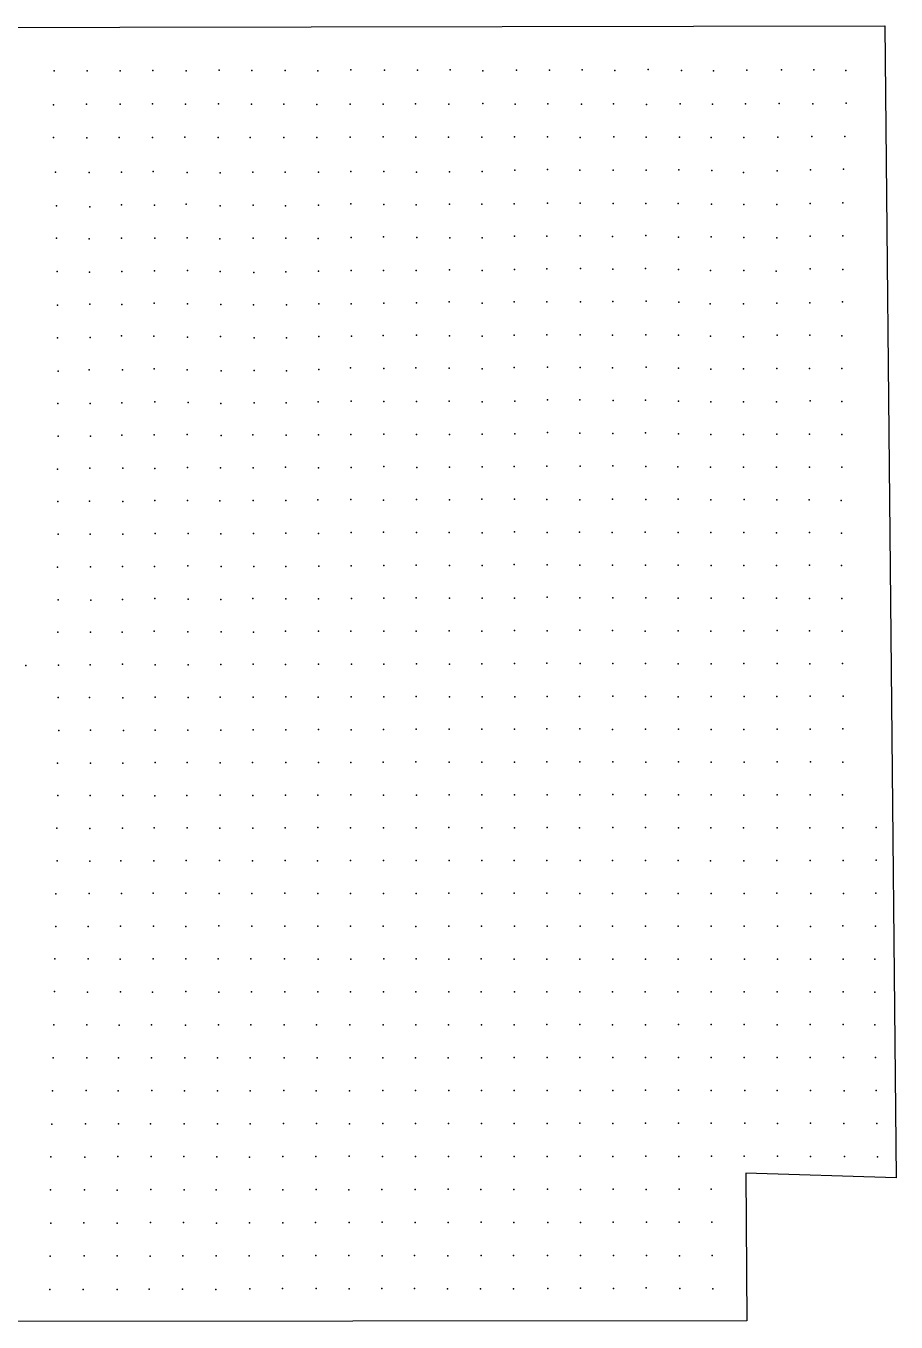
# Model space of a CAD drawing. Header units: millimetres. Extents: x -22 to 5248, y 0 to 3942.
# Drawn here: x 2602 to 5248, y 0 to 3942 of the extents above; entities that cross this region are included whole.
import ezdxf

# ---------------------------------------------------------------- set-up
doc = ezdxf.new("R2010")
doc.units = ezdxf.units.MM
doc.header["$PDSIZE"] = 1
for name, color, linetype in [('.Schopf8_DG.Raum links.Details.Bodenhöhen.Höhen 1', 7, 'Continuous'), ('.Schopf8_DG.Raum links.Details.Bodenhöhen.Höhen 2', 7, 'Continuous'), ('.Schopf8_DG.Raum links.Details.Bodenhöhen.Höhen 3', 7, 'Continuous'), ('.Schopf8_DG.Raum links.Grundriss', 7, 'Continuous')]:
    doc.layers.add(name, color=color, linetype=linetype)

msp = doc.modelspace()

# ---------------------------------------------------------------- linework, layer by layer
at = {"layer": '.Schopf8_DG.Raum links.Details.Bodenhöhen.Höhen 1', "color": 90, "transparency": 33554687}
for p in [(4188.2, 3505.6, 0.2), (5086.2, 3304.2, 0), (4488.9, 3104.9, -0.2), (4188.3, 2804.9, -0.1), (5087, 1804.6, 0.1), (4386.9, 1704.4, 0.3), (5086.2, 1703.4, 0.3), (4187.4, 704.1, -0.2), (4187.7, 604, -0.3), (4788.3, 604.8, 0), (4888.3, 604, -0.1), (4987.9, 604.6, -0.2), (4687.2, 504.3, -0.1), (4388.5, 404, -0.1), (4488.5, 403.7, -0.1), (4588.7, 404, -0.3)]:
    msp.add_point(p, dxfattribs=at)
at = {"layer": '.Schopf8_DG.Raum links.Details.Bodenhöhen.Höhen 1', "color": 100, "transparency": 33554687}
for p in [(4286.6, 3503.7, 0.3), (4186.4, 3303.4, 0.7), (4288, 3304.3, 0.8), (4487.7, 3305.5, 0.6), (4186.2, 3203.5, 0.5), (4288.7, 3205, 0.7), (5086.5, 3201.8, 0.4), (4386.9, 3104, 0.8), (5085.3, 3102.8, 0.6), (4188.1, 2904.1, 0.5), (4287.1, 2805.2, 0.4), (4187.6, 2303.8, 0.8), (4187.3, 2205.1, 0.3), (4987.3, 1803.6, 0.8), (4988.2, 1704.1, 0.9), (4987.3, 1404.1, 0.7), (5087.2, 1403.7, 0.9), (5088.2, 1303.6, 0.8), (4187.3, 1204, 0.4), (4988.5, 1203.7, 0.3), (4887.9, 1103.7, 0.6), (4987.7, 1103.8, 0.6), (5088, 1103.6, 0.9), (4786.1, 1004.6, 0.9), (4887.3, 804.8, 0.3), (5088.3, 804.9, 0.7), (4788.5, 704.3, 0.3), (4887, 704.1, 0.7), (4988.4, 704.6, 0.4), (4387.5, 604.1, 0.6), (4686.6, 604.9, 0.7), (4187.3, 504.1, 0.5), (4287.9, 504.5, 0.7), (4487.9, 504.6, 0.7), (4587.8, 504.1, 0.6), (4887.9, 504.5, 0.5)]:
    msp.add_point(p, dxfattribs=at)
at = {"layer": '.Schopf8_DG.Raum links.Details.Bodenhöhen.Höhen 1', "color": 110, "transparency": 33554687}
for p in [(4387.6, 3503.5, 1.5), (4488.4, 3503.4, 1.5), (4587.3, 3504.6, 1.3), (4987.9, 3504.6, 1.2), (4188, 3402.9, 1), (4287.8, 3403.5, 1), (4487.2, 3402.7, 1.1), (4385.9, 3301.7, 1.3), (4387.3, 3203, 1), (4486.5, 3204.8, 1), (4186, 3102.9, 1.3), (4186.7, 3003, 1.2), (4386.4, 3002.1, 1.5), (4287.3, 2903.6, 1.3), (4488.1, 2904.1, 1.1), (4486.8, 2804.4, 1.5), (4186.8, 2603.6, 1.3), (4386.8, 2604.5, 1.4), (4186.8, 1703.6, 1.3), (4187, 1603.7, 1.4), (4387.3, 1604.3, 1.4), (4987, 1603.4, 1.3), (5085.2, 1603.9, 1), (5086.6, 1503.4, 1.4), (4287.4, 1403.8, 1.1), (4287, 1303.7, 1.4), (4887.8, 1204.4, 0.9), (5186.3, 1204, 1.1), (4886.8, 1004.8, 1.4), (4987.4, 1004.4, 1.1), (5087.3, 1005, 1.3), (4887.2, 904.1, 1.3), (4987.4, 904.9, 1.3), (4187.1, 804.3, 0.9), (4786.6, 804.9, 1.5), (5185.4, 804.7, 1), (4287.6, 704.6, 1), (4386.7, 704.3, 1.1), (4287, 604.9, 1), (4387.5, 504, 0.9), (4786.9, 505.1, 0.9)]:
    msp.add_point(p, dxfattribs=at)
at = {"layer": '.Schopf8_DG.Raum links.Details.Bodenhöhen.Höhen 1', "color": 120, "transparency": 33554687}
for p in [(4687.9, 3502.8, 2), (4388, 3402.4, 1.6), (4986.8, 3402.4, 1.6), (4987, 3302.8, 1.6), (4987.6, 3203.6, 2), (4288.4, 3103.5, 1.6), (4287.9, 3003, 1.9), (4487.4, 3002.4, 1.7), (4386.4, 2902.2, 1.7), (4388.1, 2803.4, 2), (4286.4, 2704, 1.5), (4387.5, 2702.7, 1.7), (4486.4, 2704.3, 1.7), (4587.2, 2702.1, 2), (4287.7, 2603.3, 1.6), (4485.7, 2403.1, 2), (4286.6, 2104.1, 1.7), (4386.6, 2003.3, 2), (4985.8, 2002.6, 1.6), (5085.1, 2003.2, 1.5), (4386.7, 1904.1, 2.1), (4987.6, 1903.9, 1.6), (4186.8, 1804.1, 1.9), (4287, 1804, 2), (4386, 1802.9, 2.1), (4287.1, 1703.9, 1.9), (4887.2, 1703.7, 2), (4287, 1603.9, 2.1), (4587.1, 1503.6, 1.8), (4186.5, 1403.9, 1.8), (4186.2, 1304.2, 1.9), (4886.3, 1304.6, 1.7), (4786.9, 1204.1, 1.8), (5086.6, 1205, 1.7), (4387.1, 1104.1, 2), (5184, 1103.7, 2), (4186.8, 904.7, 2), (4287.1, 904.7, 1.8), (5087.4, 905, 1.5), (4287.1, 804.9, 2.1), (4586.8, 804.9, 2.1), (4987.2, 804.3, 1.6)]:
    msp.add_point(p, dxfattribs=at)
at = {"layer": '.Schopf8_DG.Raum links.Details.Bodenhöhen.Höhen 1', "color": 150, "transparency": 33554687}
for p in [(4784.2, 3496.6, 3.7), (4785.6, 3399, 3.5), (4886, 3099.7, 4), (4885.7, 2900, 3.9), (4885.9, 2700.7, 3.6), (4984.9, 2700.4, 3.7), (5083.4, 2700.2, 3.3), (4585, 2600.9, 3.5), (5083.2, 2599.9, 3.5), (4786, 2501.8, 3.6), (4885.9, 2501.2, 3.9), (4286, 2402.5, 3.5), (4685.6, 2401.9, 3.7), (4785.9, 2401.5, 3.9), (4385.6, 2302.7, 3.7), (4585.5, 2301.9, 3.7), (5082.4, 2301.3, 4), (4586.2, 2202.4, 3.9), (4885.1, 2201.5, 3.7), (4586, 2102.7, 3.7), (4785.4, 2102.4, 3.8), (4585.6, 1901.9, 3.9), (4786.1, 1902.5, 3.7), (4685.8, 1802.7, 3.7), (4785.2, 1802.9, 4), (4784.6, 1503.6, 3.4), (4585.7, 1403.7, 3.7), (4785.3, 1403.3, 3.9), (4685.8, 1303.6, 3.6), (4486.1, 1203.8, 3.6), (4586.1, 1204.4, 3.6), (4685.9, 1104.1, 3.7), (4486.2, 1103.9, 3.7), (4586, 1103.9, 3.8), (4485.9, 1004.8, 3.5), (4585.2, 1004.7, 3.5)]:
    msp.add_point(p, dxfattribs=at)
at = {"layer": '.Schopf8_DG.Raum links.Details.Bodenhöhen.Höhen 1', "color": 130, "transparency": 33554687}
for p in [(4886.9, 3501.3, 2.2), (4586, 3402.3, 2.3), (4587.8, 3102.5, 2.6), (5083.1, 3000.1, 2.1), (4985.5, 2900.5, 2.6), (5083.6, 2900, 2.3), (4586.5, 2801.2, 2.3), (4986.9, 2802.5, 2.3), (5083.5, 2800.2, 2.3), (4487.5, 2602.4, 2.7), (4186, 2502.2, 2.5), (4286.5, 2302.4, 2.7), (4486.8, 2302.4, 2.5), (4386.6, 2202.5, 2.4), (4187.2, 2103, 2.5), (4985.1, 2102.8, 2.7), (5084.6, 2101.9, 2.5), (4186.7, 2004, 2.3), (4287.5, 2003.4, 2.3), (4486.7, 2003.6, 2.5), (4187.2, 1903.3, 2.3), (4286.1, 1903.2, 2.2), (4486.8, 1903, 2.3), (4886.2, 1903.2, 2.5), (4587, 1803.2, 2.2), (4886.5, 1803.1, 2.5), (4487.1, 1703.5, 2.4), (4586.8, 1704, 2.5), (4786.6, 1703.1, 2.4), (4486.4, 1603.4, 2.3), (4586.6, 1603.4, 2.7), (4686, 1604, 2.6), (4785.9, 1602.9, 2.7), (4886.7, 1603.4, 2.2), (4187.3, 1504, 2.1), (4285.6, 1503.5, 2.4), (4386.9, 1504, 2.2), (4886.7, 1503.4, 2.5), (4985.7, 1503.6, 2.6), (4886.3, 1404, 2.3), (4385.9, 1303.8, 2.5), (4487, 1303.9, 2.5), (4287.3, 1204, 2.7), (4386.2, 1204.4, 2.5), (4186.6, 1104.3, 2.3), (4286.7, 1103.9, 2.4), (4787, 1103.9, 2.1), (4185.9, 1004.4, 2.4), (4287.1, 1004.6, 2.3), (4385.9, 1004.1, 2.5), (5183.7, 1003.9, 2.6), (4486.9, 904.5, 2.6), (4586.4, 905, 2.5), (4786.7, 904.7, 2.6), (5183.6, 904.6, 2.7), (4686.5, 704.7, 2.4), (4486.4, 605.4, 2.7), (4586.4, 604.9, 2.6)]:
    msp.add_point(p, dxfattribs=at)
at = {"layer": '.Schopf8_DG.Raum links.Details.Bodenhöhen.Höhen 1', "color": 40, "transparency": 33554687}
for p in [(5088.3, 3507, -2.8), (5189.4, 603.6, -3.3), (5091.9, 503.2, -2.9), (4590.3, 201.9, -3.2), (4689.1, 202.5, -3.1), (4590.7, 101.9, -3.2)]:
    msp.add_point(p, dxfattribs=at)
at = {"layer": '.Schopf8_DG.Raum links.Details.Bodenhöhen.Höhen 1', "color": 140, "transparency": 33554687}
for p in [(4686.7, 3400.1, 3), (4586.6, 3299.8, 3.3), (4587.1, 3201.3, 3), (4986.1, 3100.6, 3.2), (4587, 3001.6, 2.9), (4886.6, 3001.8, 3.1), (4985.7, 3001.8, 3.3), (4586.6, 2901.6, 2.9), (4287.2, 2501.5, 3.1), (4385.8, 2503, 2.7), (4487.2, 2502.4, 3), (4586, 2502.8, 3), (4187, 2402, 2.8), (4585.6, 2401.2, 3.2), (4286.5, 2203.4, 2.8), (4487, 2203.2, 2.8), (4686.3, 2202, 2.9), (5083.4, 2201, 2.8), (4386.3, 2103.3, 2.9), (4485.6, 2101.6, 3.3), (4886.4, 2103.4, 2.7), (4685.7, 2002.3, 3), (4886.5, 2002.7, 3), (4686.3, 1903.2, 2.8), (4486.1, 1803.9, 2.8), (4685.9, 1703.1, 2.9), (4486.6, 1504.2, 2.9), (4386.3, 1403.8, 3), (4486.1, 1403.6, 3.3), (4786.2, 1303.8, 3), (4686.1, 1204.1, 2.8), (4686.3, 1004.7, 2.9), (4386.2, 904.3, 3), (4686.3, 905.1, 3.1), (4386.6, 804.4, 2.8), (4486.5, 804.9, 3.3), (4686.4, 805.1, 2.7), (4486.6, 705, 2.8), (4586.8, 705.1, 2.8)]:
    msp.add_point(p, dxfattribs=at)
at = {"layer": '.Schopf8_DG.Raum links.Details.Bodenhöhen.Höhen 1', "color": 160, "transparency": 33554687}
for p in [(4885.9, 3399.6, 4), (4686.5, 3300.5, 4), (4785.1, 3298.9, 4.4), (4885.7, 3298.4, 4.3), (4685.3, 2799.3, 4.6), (4884.6, 2798.7, 4.2), (4684.2, 2600.4, 4.5), (4885.1, 2600.2, 4.2), (4984.7, 2600.1, 4.3), (4685.5, 2500.6, 4.6), (4385, 2401.7, 4.1), (4885.1, 2400.9, 4.2), (4985.3, 2401.3, 4.2), (5082.7, 2399.6, 4.4), (4685.7, 2301.4, 4.4), (4785.7, 2301.4, 4), (4885, 2301.4, 4.2), (4984.7, 2301.9, 4.2), (4784.5, 2201.7, 4.2), (4985.2, 2201.4, 4.1), (4685, 2101.1, 4.3), (4585.9, 2002, 4.3), (4785, 2002.7, 4.2), (4685.6, 1503.1, 4.3), (4684.2, 1403, 4.2), (4585.3, 1303.6, 4.1)]:
    msp.add_point(p, dxfattribs=at)
at = {"layer": '.Schopf8_DG.Raum links.Details.Bodenhöhen.Höhen 1', "color": 70, "transparency": 33554687}
for p in [(5086.6, 3404.4, -1.1), (4188.3, 2705.7, -1.3), (5187.4, 1504.6, -1), (5090.3, 703.7, -1.4), (4188.2, 404.1, -1.1), (4288.6, 403.3, -1), (4589.3, 303.4, -1.4)]:
    msp.add_point(p, dxfattribs=at)
at = {"layer": '.Schopf8_DG.Raum links.Details.Bodenhöhen.Höhen 1', "color": 170, "transparency": 33554687}
for p in [(4684.3, 3198.2, 5), (4785.7, 3198.6, 4.7), (4884.1, 3196.9, 4.7), (4683.1, 3097.6, 4.8), (4683.8, 2998.9, 4.9), (4685.3, 2699.8, 4.8), (4784.4, 2699.3, 4.6), (4784.8, 2600.1, 5), (4984.2, 2501.1, 4.8), (5081.1, 2499, 4.9)]:
    msp.add_point(p, dxfattribs=at)
at = {"layer": '.Schopf8_DG.Raum links.Details.Bodenhöhen.Höhen 1', "color": 180, "transparency": 33554687}
for p in [(4784.4, 3097.5, 5.5), (4685.5, 2898.8, 5.3), (4784.1, 2899.6, 5.3), (4784.4, 2799, 5.7)]:
    msp.add_point(p, dxfattribs=at)
at = {"layer": '.Schopf8_DG.Raum links.Details.Bodenhöhen.Höhen 1', "color": 190, "transparency": 33554687}
msp.add_point((4784.1, 2996.7, 5.8), dxfattribs=at)
at = {"layer": '.Schopf8_DG.Raum links.Details.Bodenhöhen.Höhen 1', "color": 80, "transparency": 33554687}
for p in [(5087.3, 1904.3, -0.7), (5187.7, 1404.5, -0.5), (4988.8, 1303.6, -0.4), (5186.9, 1305, -0.5), (5187.7, 703.9, -0.8), (4988.5, 503.5, -0.7), (4686.6, 404.1, -0.8), (4388.4, 303.6, -0.7)]:
    msp.add_point(p, dxfattribs=at)
at = {"layer": '.Schopf8_DG.Raum links.Details.Bodenhöhen.Höhen 1', "color": 50, "transparency": 33554687}
for p in [(5089.7, 604, -2.5), (4688.2, 303.8, -2.5), (4188.4, 202.2, -2.4), (4489.4, 203, -2.2), (4288.6, 102.8, -2.5), (4389.1, 102.2, -2.6), (4488.7, 103.9, -2.3)]:
    msp.add_point(p, dxfattribs=at)
at = {"layer": '.Schopf8_DG.Raum links.Details.Bodenhöhen.Höhen 1', "color": 10, "transparency": 33554687}
msp.add_point((5192, 502.4, -5.3), dxfattribs=at)
at = {"layer": '.Schopf8_DG.Raum links.Details.Bodenhöhen.Höhen 1', "color": 60, "transparency": 33554687}
for p in [(4189, 302.8, -2), (4288.6, 303.2, -1.9), (4489.1, 303.7, -1.6), (4288.5, 202.8, -2.2), (4389.6, 202.8, -2), (4189.1, 102.2, -2.1)]:
    msp.add_point(p, dxfattribs=at)
at = {"layer": '.Schopf8_DG.Raum links.Details.Bodenhöhen.Höhen 1', "color": 30, "transparency": 33554687}
msp.add_point((4691, 101, -4), dxfattribs=at)
at = {"layer": '.Schopf8_DG.Raum links.Details.Bodenhöhen.Höhen 2', "color": 140, "transparency": 33554687}
for p in [(2692.2, 3497.8, 5.4), (3292.1, 3497.2, 4.6), (2796.4, 3392.7, 5.1), (3192.5, 3395.4, 4.2), (3293.2, 3397.1, 5.3), (2695.5, 3296.8, 5.1), (2794.3, 3294.6, 4.9), (3192.1, 3294.7, 4.2), (3293.3, 3297.2, 5), (3392.7, 3297.4, 4.7), (2893.9, 3195.3, 5), (2993.3, 3197.5, 4.4), (3193.2, 3195.8, 4.8), (3492, 3197, 4.9), (2894.4, 3095.5, 4.9), (3093.8, 3096.9, 4.2), (3493.2, 3097.1, 5), (3492.7, 2998.3, 4.2), (3592.1, 2998.5, 4.3), (3094, 2995.5, 4.8), (2896.3, 2896.5, 4.7), (2992.7, 2899.7, 4.6), (3093, 2896.2, 5), (3492.7, 2897.2, 4.7), (2894.4, 2796, 5.3), (3490.8, 2798.8, 4.2), (2893.5, 2697.2, 4.4), (2992.3, 2698.7, 4.4), (3195.7, 2697.1, 5.4), (3292.6, 2698.5, 4.9), (3393.5, 2698, 4.2), (2994.8, 2596.8, 5), (3093.6, 2598.9, 4.6), (3194, 2598.3, 5.3), (3293.6, 2598.1, 5.2), (3391.5, 2600.4, 4.2), (2994.6, 2498.7, 4.5), (3094, 2498.9, 4.2), (3393.2, 2498.9, 4.8), (2994.9, 2398.5, 4.8), (3393.1, 2399.6, 4.9), (3492.5, 2398.6, 4.8), (2993.8, 2298.4, 5.1), (3493.5, 2299, 5.2), (3591.4, 2299.8, 5.3), (2994.4, 2200.8, 5.3), (3292.5, 2201.1, 5.1), (3392.4, 2199.6, 5.3), (3491.6, 2199.5, 4.7), (3592.3, 2200.6, 4.4), (3094.2, 2099.9, 5), (3392.1, 2000.2, 4.7), (3592.2, 2000.7, 5), (2995.6, 1901.1, 5.1), (3193, 1900.7, 5.3), (3393.2, 1901.3, 5), (3094.8, 1800.3, 5.3), (3293.6, 1801.4, 5.4), (3393.1, 1801.2, 4.5), (3093, 1702, 4.3), (3193.1, 1701.3, 4.5), (3091.6, 1601.8, 4.2), (2896.4, 1502.7, 5.3), (2693.3, 1302.6, 5.1), (2795, 1303.8, 4.7)]:
    msp.add_point(p, dxfattribs=at)
at = {"layer": '.Schopf8_DG.Raum links.Details.Bodenhöhen.Höhen 2', "color": 130, "transparency": 33554687}
for p in [(2795, 3496.7, 3.8), (2893, 3497.8, 3.3), (3093, 3496.7, 3.4), (3193.3, 3495.8, 3.8), (3390.5, 3497.2, 3.9), (3492.4, 3497.5, 2.9), (2893.4, 3398.5, 4.1), (3089.4, 3400.6, 3.3), (3392, 3395.2, 3.6), (3492.5, 3397.7, 3.7), (3590, 3401, 3), (3691, 3399, 3.1), (2893, 3297.1, 4.1), (2994.4, 3296.6, 3.7), (3092.3, 3298.1, 4.1), (3490.6, 3296.1, 3.5), (3591.5, 3299.1, 3.6), (3093.2, 3198.9, 4), (3591.5, 3198.1, 3.9), (2991.8, 3099.4, 3.6), (3590.9, 3097.2, 4.1), (3690.8, 3099.3, 3.5), (2892.7, 3000.2, 4.1), (2991.5, 2999, 3.4), (3591.1, 2800.8, 3), (3790.4, 2800.4, 3.2), (2994, 2799.1, 4.1), (3092.6, 2700.1, 3.3), (3492.3, 2698.7, 3.7), (3590.7, 2699.4, 3.7), (3790, 2699.8, 2.9), (3890.8, 2699.7, 3.5), (3492.2, 2598.8, 3.6), (3591.4, 2599.6, 3.2), (3791.3, 2599.7, 3.3), (3889.2, 2401.2, 3), (3989.7, 2400.8, 3.2), (3690.8, 2201.8, 3.1), (3989.5, 2202, 3.6), (2992, 2101.7, 2.9), (3391.9, 2101.4, 3.9), (3491.7, 2101.6, 4), (3590.8, 2101.2, 3.7), (3691.1, 2101.8, 3.3), (3989.2, 2102, 3.2), (4088.4, 2103.1, 3.1), (3492.5, 2001.4, 4.1), (3690.8, 2001.2, 3.6), (3790.4, 2002, 2.9), (3890.4, 2001.6, 3), (3989.1, 2002.6, 3), (4088.1, 2002.8, 3.4), (3491.5, 1901.2, 3.5), (3591.7, 1901.4, 4), (3691, 1902.1, 3.3), (4088.8, 1902.2, 3), (3492, 1802.1, 3.9), (3590.9, 1801.7, 3.7), (3291.8, 1701.7, 4), (3392.2, 1702.1, 3.5), (3491.9, 1701.9, 3.7), (3192.5, 1603, 3.9), (3292.7, 1602.1, 4), (3391.7, 1602.3, 3.5), (2992.5, 1503.5, 4.1), (3092.5, 1503.1, 3.5), (3192.1, 1502.4, 3.2), (3292, 1502.2, 3.3), (2893, 1304.1, 3.1), (2693, 1203.5, 2.9), (3690.9, 1104.4, 3.3)]:
    msp.add_point(p, dxfattribs=at)
at = {"layer": '.Schopf8_DG.Raum links.Details.Bodenhöhen.Höhen 2', "color": 120, "transparency": 33554687}
for p in [(2989.6, 3500.1, 2.6), (3590.4, 3499.9, 2.6), (3690.9, 3499.5, 2.7), (3789.6, 3498, 2.6), (3890.8, 3498.8, 1.8), (3989.6, 3499.5, 1.7), (2993.4, 3397.3, 2.8), (3789.3, 3398.3, 2.4), (3890.3, 3400.4, 2.1), (3690.2, 3300.9, 2.1), (3790.8, 3299.2, 2.7), (3891, 3297.8, 2.9), (3989.9, 3298.3, 2.3), (3689.6, 3198.1, 2.4), (3789.1, 3199, 2.6), (3890.1, 3201, 2.6), (3990.2, 3198.4, 2.6), (4087.9, 3201.5, 2.1), (3790.4, 3100.1, 1.9), (3989.7, 3099.5, 2.1), (4087.1, 3103.2, 2.1), (3689.1, 3001.2, 2.1), (3890.1, 3000, 2.1), (3990, 2999.2, 2.8), (4087.3, 3002.3, 2.3), (3589.6, 2902.1, 2.7), (3690.3, 2900.2, 2), (3889.7, 2902, 1.7), (3989.8, 2899.2, 2.5), (3690.9, 2800.6, 2.6), (3889.4, 2801, 2.4), (3989.8, 2799.3, 2.5), (4088.7, 2801.6, 1.7), (3690.4, 2701, 2.6), (3989.6, 2700.8, 2.6), (4087.5, 2602.4, 2.2), (3690.3, 2601.9, 2.9), (3890.6, 2600.7, 2.5), (3989.5, 2601.7, 2.3), (3490.1, 2500.7, 2.6), (3689.5, 2499.9, 2.8), (3790.1, 2502, 2.4), (3890, 2501.3, 2.1), (3989.1, 2502.6, 1.8), (4087.7, 2503.4, 1.8), (3591, 2401.4, 2.3), (3690.1, 2402.4, 2.5), (3790.1, 2401.6, 2.2), (4088, 2403.6, 2), (3690.7, 2301.7, 2.1), (3789.5, 2302, 2.4), (3890.4, 2301.3, 2.9), (3989.9, 2300.8, 2.7), (3890, 2202.2, 1.8), (4088.3, 2202.2, 2), (3789.5, 2101.7, 2.2), (3889.8, 2102.3, 2.1), (3789.2, 1902.6, 2.5), (3890.3, 1902.1, 2.6), (3989.8, 1902, 2.7), (3689.9, 1802.1, 2.5), (3988.6, 1803.3, 1.9), (4088.1, 1803.3, 2.6), (3590.8, 1702.5, 2.6), (3688.2, 1703.5, 2), (3988.9, 1703.1, 2.1), (4088.2, 1703.2, 2.1), (3490.1, 1602.4, 2.7), (3590, 1603.6, 1.8), (3690.1, 1603.1, 2), (3789.6, 1602.9, 2.1), (4088, 1603.3, 2.1), (3390.5, 1503.7, 2.6), (3490, 1504, 1.8), (3690.2, 1503.2, 2.5), (4088.1, 1503.7, 1.7), (2891.1, 1403, 2.5), (2990.9, 1403.4, 2.6), (3089.3, 1403.5, 2.5), (3190.8, 1404, 1.9), (3291.5, 1403.4, 2.6), (3689.8, 1404, 2.1), (3389.7, 1304.2, 1.8), (3490.4, 1303.8, 2.2), (3689.9, 1304, 2.1), (2792.1, 1203.6, 2.2), (3689.1, 1204.5, 2.1), (3788.4, 1203.7, 2.1), (2690.1, 1104.9, 1.8), (2791.9, 1104.8, 2.1), (3490.6, 1104.1, 2.3), (3788.9, 1104.5, 2), (3590.4, 1103.6, 2.6)]:
    msp.add_point(p, dxfattribs=at)
at = {"layer": '.Schopf8_DG.Raum links.Details.Bodenhöhen.Höhen 2', "color": 110, "transparency": 33554687}
for p in [(4088.6, 3503.9, 1.3), (3989.2, 3400.8, 1.3), (4087.2, 3401.8, 1.5), (4087.7, 3303.5, 1.4), (3889, 3102.9, 0.7), (3789.6, 3002.1, 1.4), (4087.5, 2903.4, 1.5), (4089.1, 2701.9, 1.5), (3590.1, 2502.5, 1.4), (4087.3, 2304.6, 0.7), (3789.2, 2203.3, 1.7), (3789.1, 1803.7, 0.5), (3889, 1803.3, 1), (3788, 1703.7, 0.8), (3889.4, 1703.5, 1.6), (3889, 1603.5, 0.9), (3988.5, 1603.6, 0.8), (3589.6, 1503.8, 1.5), (3789.5, 1503.8, 1.6), (3888.3, 1504.3, 1.5), (3989, 1503.6, 1.4), (3390.3, 1404.1, 1.6), (3488.9, 1403.3, 1.3), (3589.5, 1404, 1.4), (3788.9, 1403.5, 1.4), (3889.2, 1404, 1.6), (3988.3, 1404.2, 0.9), (4087.2, 1404.4, 1.2), (2989, 1305, 1.4), (3189.9, 1303.3, 1.3), (3289.8, 1304, 1.1), (3589.1, 1304.1, 1.6), (3789, 1303.7, 1.4), (3988.8, 1304.1, 0.6), (2890, 1204.5, 1.4), (2990.1, 1204.5, 1.4), (3288.8, 1203.9, 0.5), (3389.3, 1204.6, 1.3), (3489.5, 1204.1, 1.2), (3589.2, 1204.2, 1.6), (3888.4, 1204.4, 1.3), (4088.1, 1204.1, 0.5), (2889.2, 1104.1, 1.3), (2989.2, 1105, 0.8), (3888.6, 1104.3, 1.4), (4087.4, 1104, 1.3), (2688.8, 1005.3, 1.2), (2789.6, 1003.7, 0.7), (2889.9, 1004.7, 1.5), (2986.9, 1003.9, 0.8), (3288.7, 1004.9, 0.9), (3389.3, 1004.5, 1), (3489.5, 1004.6, 0.9), (3589.1, 1004.4, 0.9), (3689.3, 1004.3, 1.1), (4088.3, 1004.1, 1), (4087.5, 904.4, 1.1), (4087.4, 804.3, 1)]:
    msp.add_point(p, dxfattribs=at)
at = {"layer": '.Schopf8_DG.Raum links.Details.Bodenhöhen.Höhen 2', "color": 150, "transparency": 33554687}
for p in [(2694.8, 3394.8, 5.8), (2697.1, 3195.7, 5.8), (2796.1, 3193.7, 5.6), (3392.7, 3195, 5.7), (3295, 3192.9, 5.9), (2796.5, 3095.7, 5.6), (3195.3, 3094.8, 5.7), (3394.9, 3094.3, 5.8), (3193.9, 2997.8, 6), (2797.5, 2995.2, 5.8), (3296.3, 2994.1, 6.4), (3394.5, 2993.8, 6.6), (2794.7, 2896.2, 6.4), (2797.2, 2794.1, 6.6), (3095.5, 2797.5, 5.4), (3194.6, 2794.2, 6.5), (3394.2, 2796.3, 5.9), (2796.6, 2597.5, 6.3), (2897.1, 2597.4, 6), (2897.4, 2496.3, 6.5), (3192.4, 2498.4, 5.6), (3293.7, 2498.5, 5.4), (3095.7, 2398.3, 5.9), (3294, 2398.2, 5.4), (2896, 2298.7, 5.8), (3094.2, 2299.9, 5.6), (3195.8, 2297.9, 6.6), (3295, 2297.8, 6.2), (3392.8, 2298.2, 5.5), (2896, 2198.3, 6.3), (3095.2, 2198.5, 5.6), (3195, 2197.6, 6.6), (2895.3, 2098.5, 6), (3195.7, 2099.4, 6.2), (3294, 2098.2, 5.7), (2995.5, 1999, 5.9), (3095.2, 1998.9, 5.6), (3195.2, 1999.9, 6), (3293.3, 2001.1, 6.1), (2896.7, 1898.7, 6.4), (3095.6, 1900.2, 5.5), (3293, 1900.4, 5.5), (2995.2, 1800, 6.4), (3195, 1800.9, 5.4), (2995.4, 1701.9, 5.4), (2897, 1601.8, 6.5), (2994.4, 1600.9, 5.7), (2796.5, 1501.4, 6.3), (2796.5, 1402.2, 5.5)]:
    msp.add_point(p, dxfattribs=at)
at = {"layer": '.Schopf8_DG.Raum links.Details.Bodenhöhen.Höhen 2', "color": 160, "transparency": 33554687}
for p in [(2698.7, 3093.3, 7), (3294.4, 3094.6, 6.7), (2698.2, 2993.3, 7.3), (2700.2, 2892.5, 7.6), (3196.1, 2893.4, 7.2), (3394.6, 2893.6, 7), (3296.3, 2795.6, 6.7), (2798.5, 2694.7, 7.5), (2699, 2495.8, 7.6), (2795.8, 2496.9, 6.6), (2797.7, 2396.1, 7.3), (2897, 2396.3, 6.9), (3195, 2397.8, 6.7), (2698.6, 2296.6, 7.4), (2699.3, 2098.9, 7.5), (2798.1, 1999, 7.3), (2895.6, 2000.9, 6.8), (2795.7, 1899.6, 7.6), (2798.9, 1699.8, 7.8), (2897.1, 1700.3, 6.8), (2797.4, 1601.4, 7.2), (2696.2, 1501.9, 7.1), (2696.9, 1402.9, 6.7)]:
    msp.add_point(p, dxfattribs=at)
at = {"layer": '.Schopf8_DG.Raum links.Details.Bodenhöhen.Höhen 2', "color": 170, "transparency": 33554687}
for p in [(3296.2, 2894.7, 8), (2699.3, 2794.4, 8.3), (2700.4, 2695, 8.1), (2698.6, 2594.4, 8.5), (2700.6, 2396.9, 8), (2798.7, 2297.2, 8), (2800.1, 2195.9, 8.3), (2798.9, 2098.5, 8), (2701.1, 1998.1, 8.1), (2700.1, 1899.8, 8.7), (2702.2, 1799.4, 8.9), (2798.6, 1800.7, 8.3), (2898.7, 1799.6, 8), (2698.6, 1700, 8.3), (2699.2, 1601.5, 8.5)]:
    msp.add_point(p, dxfattribs=at)
at = {"layer": '.Schopf8_DG.Raum links.Details.Bodenhöhen.Höhen 2', "color": 100, "transparency": 33554687}
for p in [(3788, 2902.3, 0.2), (3088.1, 1304.7, -0.4), (3888.2, 1304.5, 0.3), (4087, 1304.4, -0.1), (3088.7, 1203.7, 0.1), (3188.7, 1205, 0.3), (3987.9, 1204.5, 0.4), (3088.9, 1104.4, 0.3), (3186.6, 1104.6, -0.2), (3286.5, 1104.5, -0.5), (3388.5, 1104.9, 0.2), (3088.7, 1005.1, -0.2), (3189, 1003.5, 0.2), (3788.3, 1004.3, -0.3), (3888.1, 1004.4, -0.2), (2687.1, 904.1, -0.2), (2788, 903.8, -0.4), (3387.9, 903.9, -0.5), (3587.8, 904, 0.2), (3688.6, 904.5, 0.2), (3787.6, 904.4, -0.5), (3987.5, 904.5, -0.4), (3588.5, 804.2, -0.1), (3687.7, 804.2, -0.4), (3887.9, 704.3, -0.6), (3987.8, 704.2, -0.5), (4087.2, 704.5, -0.2), (4086.9, 604.1, -0.5), (4086.8, 504, -0.8)]:
    msp.add_point(p, dxfattribs=at)
at = {"layer": '.Schopf8_DG.Raum links.Details.Bodenhöhen.Höhen 2', "color": 180, "transparency": 33554687}
for p in [(2700.8, 2196.5, 9.4), (2602.5, 1997.1, 9.5)]:
    msp.add_point(p, dxfattribs=at)
at = {"layer": '.Schopf8_DG.Raum links.Details.Bodenhöhen.Höhen 2', "color": 90, "transparency": 33554687}
for p in [(3986.8, 1104.5, -1.4), (3986.9, 1004.7, -1.4), (2886.1, 903.6, -1), (2984.2, 904.6, -1.3), (3087.7, 903.4, -1), (3187.6, 904.1, -1), (3286.6, 904.3, -1.1), (3887.1, 903.8, -1.3), (2685.3, 804.2, -1.5), (2787.8, 803.3, -0.9), (3387.2, 803.9, -1.5), (3487.8, 803.6, -1.2), (3787.3, 803.8, -1.6), (3886.6, 804.2, -1.9), (3987.3, 804.1, -1.2), (3387.1, 703.9, -1.8), (3586.4, 703.4, -2), (3687.4, 704.2, -1.3), (3787, 704.3, -1.1), (3687.2, 603.9, -1.8), (3787.2, 603.9, -1.5), (3887.2, 603.7, -1.8), (3987.6, 604.1, -1), (3887.5, 503.7, -2), (3987.2, 503.8, -1.8), (4086.3, 403.3, -1.8)]:
    msp.add_point(p, dxfattribs=at)
at = {"layer": '.Schopf8_DG.Raum links.Details.Bodenhöhen.Höhen 2', "color": 80, "transparency": 33554687}
for p in [(3486.3, 903.8, -2.4), (2883.8, 803.9, -3.1), (3085.1, 804, -3), (3185, 803.9, -3.2), (3284.7, 803.7, -2.4), (2785.1, 703.9, -3.1), (3385.5, 603.9, -3.2), (3486, 604.1, -3.1), (3586.3, 603.3, -2.7), (3585.7, 504.2, -2.8), (3686.4, 503.3, -3), (3786.9, 503.8, -2.2), (3786.4, 403, -3), (3886.8, 403.9, -2.4), (3986, 403, -2.4), (3987, 303.6, -2.3), (4085.7, 302.6, -2.4), (4085.3, 202.2, -3.2)]:
    msp.add_point(p, dxfattribs=at)
at = {"layer": '.Schopf8_DG.Raum links.Details.Bodenhöhen.Höhen 2', "color": 70, "transparency": 33554687}
for p in [(2984.6, 803.6, -3.5), (2683, 703.6, -4), (2882.5, 703.2, -4.2), (2984.7, 704.4, -3.5), (3084.7, 703.3, -3.7), (3184.9, 703.3, -3.4), (3283.9, 703.5, -4), (3485.1, 703.4, -4.1), (2681.3, 602.2, -3.8), (3083.3, 603.1, -4), (3184.7, 603.2, -4), (3284.4, 603.4, -3.9), (2983.6, 504.1, -4.5), (3082.4, 503.6, -4.4), (3383.8, 503.3, -4.1), (3484.3, 503.8, -4.4), (2981.8, 403.5, -4.5), (3084, 402.5, -4.3), (3484.9, 402.9, -3.8), (3583.9, 402.4, -4.2), (3684.9, 403.7, -3.7), (3483.2, 302.8, -4.3), (3585, 302.4, -4), (3685.3, 303.4, -4.2), (3786, 302.9, -3.7), (3886.3, 302.9, -3.4), (3784.3, 202, -4.3), (3986.4, 202.8, -3.9), (3584.9, 101.5, -3.8), (4085, 101.1, -4.3)]:
    msp.add_point(p, dxfattribs=at)
at = {"layer": '.Schopf8_DG.Raum links.Details.Bodenhöhen.Höhen 2', "color": 60, "transparency": 33554687}
for p in [(2783.2, 602.5, -4.7), (2883.4, 603.5, -4.6), (2981.2, 602.8, -5), (2781.4, 502, -5.7), (2881.9, 503.6, -5.4), (3183.1, 502.2, -4.9), (3282.3, 501.8, -5), (3180.6, 402.3, -5.7), (3283, 403, -5), (3383.1, 402.2, -5.1), (3081.7, 302.9, -5.7), (3383.2, 302.2, -5.6), (3383.8, 201.3, -5.5), (3484.2, 202.3, -5.1), (3583.9, 202.9, -4.6), (3685.3, 201.9, -4.7), (3885.3, 201.9, -4.7), (3382.6, 102.2, -5.5), (3484.9, 102, -4.6), (3684.4, 101.9, -5.2), (3784.4, 101.9, -5.5), (3984.9, 100.8, -5.3)]:
    msp.add_point(p, dxfattribs=at)
at = {"layer": '.Schopf8_DG.Raum links.Details.Bodenhöhen.Höhen 2', "color": 50, "transparency": 33554687}
for p in [(2678.2, 502.5, -6.6), (2677, 402.1, -6.2), (2780.8, 402.5, -5.9), (2880.1, 401.2, -6.6), (2778.9, 301.4, -6.9), (2981.2, 302.9, -6.2), (3181.8, 300.9, -6.5), (3282.4, 301.9, -6), (2879.8, 201.3, -7), (3283, 100.7, -6.2), (3884.5, 101.6, -6.3)]:
    msp.add_point(p, dxfattribs=at)
at = {"layer": '.Schopf8_DG.Raum links.Details.Bodenhöhen.Höhen 2', "color": 40, "transparency": 33554687}
for p in [(2678.2, 300.5, -7.2), (2880.1, 301.2, -7), (2676.1, 200.9, -7.5), (2779.5, 201.3, -7.2), (2980.4, 200.2, -7.1), (3079.3, 201, -7.4), (3180.5, 201.6, -7.2), (3281.4, 201.2, -7.2), (2879.4, 99.3, -8), (3179.6, 99.1, -7.2)]:
    msp.add_point(p, dxfattribs=at)
at = {"layer": '.Schopf8_DG.Raum links.Details.Bodenhöhen.Höhen 2', "color": 20, "transparency": 33554687}
msp.add_point((2674.6, 98.7, -9.9), dxfattribs=at)
at = {"layer": '.Schopf8_DG.Raum links.Details.Bodenhöhen.Höhen 2', "color": 30, "transparency": 33554687}
for p in [(2776.7, 99.3, -8.8), (2976.9, 100.2, -8.8), (3078.5, 100.2, -8.7)]:
    msp.add_point(p, dxfattribs=at)
at = {"layer": '.Schopf8_DG.Raum links.Details.Bodenhöhen.Höhen 3', "color": 80, "transparency": 33554687}
for p in [(2688.2, 3805.8, -0.9), (2788.1, 3805.7, -1.3), (4189.5, 3705.8, -1.4), (4291.3, 3705, -1.3)]:
    msp.add_point(p, dxfattribs=at)
at = {"layer": '.Schopf8_DG.Raum links.Details.Bodenhöhen.Höhen 3', "color": 60, "transparency": 33554687}
for p in [(2888.5, 3806.3, -2.4), (2988.6, 3807.4, -2.7), (3190.3, 3807.8, -3), (3289.4, 3806.6, -2.6), (4393.4, 3806.8, -2.8), (4595.8, 3807.2, -3), (4994.9, 3705.9, -2.7)]:
    msp.add_point(p, dxfattribs=at)
at = {"layer": '.Schopf8_DG.Raum links.Details.Bodenhöhen.Höhen 3', "color": 50, "transparency": 33554687}
for p in [(3089.3, 3805.6, -3.4), (3793.3, 3808.2, -3.4), (3892, 3808.9, -3.7), (3992.1, 3806.3, -3.4), (4194.5, 3807.5, -3.3), (4293.9, 3808.9, -3.3), (4794.4, 3807.8, -3.4)]:
    msp.add_point(p, dxfattribs=at)
at = {"layer": '.Schopf8_DG.Raum links.Details.Bodenhöhen.Höhen 3', "color": 70, "transparency": 33554687}
for p in [(3390.5, 3807.4, -2.1), (3489.8, 3806.3, -2.2), (4693.2, 3806.2, -2.1), (3991.5, 3706.5, -1.8), (4892.8, 3706.1, -1.6), (4090.2, 3704.9, -2.1)]:
    msp.add_point(p, dxfattribs=at)
at = {"layer": '.Schopf8_DG.Raum links.Details.Bodenhöhen.Höhen 3', "color": 40, "transparency": 33554687}
for p in [(3590.8, 3808.6, -4), (3693, 3807.7, -3.8), (4094, 3808.2, -4.1), (4494.7, 3809.5, -3.8), (5092.8, 3605.9, -3.9)]:
    msp.add_point(p, dxfattribs=at)
at = {"layer": '.Schopf8_DG.Raum links.Details.Bodenhöhen.Höhen 3', "color": 30, "transparency": 33554687}
for p in [(4900.1, 3809.2, -4.6), (4998.7, 3808.5, -4.9), (5097, 3707.9, -4.6)]:
    msp.add_point(p, dxfattribs=at)
at = {"layer": '.Schopf8_DG.Raum links.Details.Bodenhöhen.Höhen 3', "color": 20, "transparency": 33554687}
msp.add_point((5095.9, 3807.1, -5.7), dxfattribs=at)
at = {"layer": '.Schopf8_DG.Raum links.Details.Bodenhöhen.Höhen 3', "color": 120, "transparency": 33554687}
for p in [(2686.5, 3702.6, 1.6), (2786.6, 3704.2, 1.3), (2787.1, 3602.5, 1.9), (2886.1, 3603.4, 1.4), (3187.4, 3603.5, 1.6), (4785.7, 3602.9, 1.5)]:
    msp.add_point(p, dxfattribs=at)
at = {"layer": '.Schopf8_DG.Raum links.Details.Bodenhöhen.Höhen 3', "color": 100, "transparency": 33554687}
for p in [(2888.6, 3704.9, -0.1), (3288.3, 3704.2, 0.5), (3588.1, 3704, 0), (3787.3, 3705.2, 0.3), (3888.5, 3704.2, -0.1), (4690.1, 3704.1, -0.1), (3688.2, 3604.7, -0.1), (3988.7, 3604.3, 0.5), (4088.5, 3604.7, 0), (4188.7, 3605.2, 0.3), (4287.4, 3603.2, 0), (4390, 3605.2, 0), (4589.6, 3603.7, 0.4)]:
    msp.add_point(p, dxfattribs=at)
at = {"layer": '.Schopf8_DG.Raum links.Details.Bodenhöhen.Höhen 3', "color": 90, "transparency": 33554687}
for p in [(2987.3, 3705.2, -0.6), (3088, 3704.6, -0.6), (3187.7, 3705.5, -0.7), (3689, 3705, -0.8), (4389.4, 3705.8, -0.8), (4489.2, 3703.7, -0.3), (4591.5, 3705.3, -0.6), (4790.7, 3705.5, -0.5), (4992.4, 3605.8, -0.5)]:
    msp.add_point(p, dxfattribs=at)
at = {"layer": '.Schopf8_DG.Raum links.Details.Bodenhöhen.Höhen 3', "color": 110, "transparency": 33554687}
for p in [(3386.7, 3704.3, 1.3), (3486.5, 3703.2, 0.9), (2987.6, 3603.3, 1), (3085.9, 3603.7, 1.3), (3588, 3604.3, 1), (3788.5, 3603.8, 0.8), (3887.8, 3604.4, 0.9), (4488.2, 3604, 0.6), (4686.4, 3603.6, 0.6), (4889.3, 3604.3, 1)]:
    msp.add_point(p, dxfattribs=at)
at = {"layer": '.Schopf8_DG.Raum links.Details.Bodenhöhen.Höhen 3', "color": 140, "transparency": 33554687}
msp.add_point((2686.1, 3602.9, 2.8), dxfattribs=at)
at = {"layer": '.Schopf8_DG.Raum links.Details.Bodenhöhen.Höhen 3', "color": 130, "transparency": 33554687}
for p in [(3284.5, 3602.7, 2.5), (3386.8, 3603, 2.3), (3486.5, 3603.4, 2.2)]:
    msp.add_point(p, dxfattribs=at)
at = {"layer": '.Schopf8_DG.Raum links.Grundriss', "color": 1, "transparency": 33554687}
msp.add_lwpolyline([(0, 0), (-21.7, 3933.5), (5214.5, 3942.5), (5248.4, 438.5), (4791.3, 453.4), (4794.2, 3.7), (0, 0)], dxfattribs=at)

doc.saveas('drawing.dxf')
